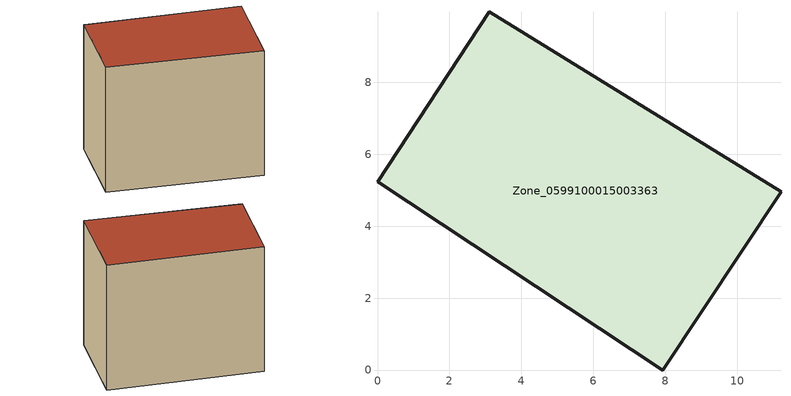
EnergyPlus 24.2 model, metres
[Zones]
Zone_0599100015003363
 floor ground (C_G): 11.22,4.96 7.94,0 0,5.24 3.1,9.96 z0.84
 wall outside (C_F): 7.94,0 11.22,4.96 3.1,9.96 0,5.24 7.94,0 z0.84:9.03
 roof outside (C_R): 3.1,9.96 0,5.24 7.94,0 11.22,4.96 z9.03
[BUILDING]
Pand.0599100015003363: North Axis=0; Terrain=City; Loads Convergence Tolerance Value=0.04; Temperature Convergence Tolerance Value=0.4; Solar Distribution=FullExterior; Maximum Number of Warmup Days=25; Minimum Number of Warmup Days=1
[Site:Location]
Rotterdam.The.Hague.AP_ZH_NLD Design_Conditions: Latitude=51.96; Longitude=4.45; Time Zone=1; Elevation=-4.5
[SITE:GROUNDTEMPERATURE:BUILDINGSURFACE]
18, 18, 18, 18, 18, 18, 18, 18, 18, 18, 18, 18
[MATERIAL] Thermal Absorptance=0.9; Solar Absorptance=0.7; Visible Absorptance=0.7
Name | Roughness | Thickness | Conductivity | Density | Specific Heat
G.TC.1975-1991 | MediumSmooth | 0.15 | 0.288461 | 540 | 1210
F.TC.1975-1991 | Rough | 0.3 | 0.230769 | 1920 | 840
R.TC.1975-1991 | MediumRough | 0.2 | 0.153846 | 1500 | 1000
[CONSTRUCTION]
C_G: G.TC.1975-1991
C_F: F.TC.1975-1991
C_R: R.TC.1975-1991
[ZONE]
Zone_0599100015003363: Type=1; Multiplier=1; Ceiling Height=Autocalculate; Volume=Autocalculate; Floor Area=autocalculate; Part of Total Floor Area=Yes
[ZONEINFILTRATION:DESIGNFLOWRATE]
Infil_Zone_0599100015003363: Zone or ZoneList or Space or SpaceList=Zone_0599100015003363; Schedule=AlwaysOn; Design Flow Rate Calculation Method=Flow/Area; Flow Rate per Floor Area=0.003; Constant Term Coefficient=1; Temperature Term Coefficient=0; Velocity Term Coefficient=0; Velocity Squared Term Coefficient=0
[HVACTEMPLATE:ZONE:IDEALLOADSAIRSYSTEM]
Zone_0599100015003363: Maximum Heating Supply Air Temperature=50; Minimum Cooling Supply Air Temperature=13; Maximum Heating Supply Air Humidity Ratio=0.0156; Minimum Cooling Supply Air Humidity Ratio=0.0077; Heating Limit=NoLimit; Cooling Limit=NoLimit; Dehumidification Control Type=ConstantSensibleHeatRatio; Cooling Sensible Heat Ratio=0.7; Dehumidification Setpoint=60; Humidification Control Type=None; Humidification Setpoint=30; Outdoor Air Method=None; Outdoor Air Flow Rate per Person=0.00944; Outdoor Air Flow Rate per Zone Floor Area=0; Outdoor Air Flow Rate per Zone=0; Demand Controlled Ventilation Type=None; Outdoor Air Economizer Type=NoEconomizer; Heat Recovery Type=None; Sensible Heat Recovery Effectiveness=0.7; Latent Heat Recovery Effectiveness=0.65
[ZONECONTROL:THERMOSTAT]
ThermostatControl_Zone_0599100015003363: Zone or ZoneList=Zone_0599100015003363; Control Type Schedule=DualSetpointControlType; Control 1=Thermostat_Zone_0599100015003363; Temperature Difference Between Cutout And Setpoint=0
[THERMOSTATSETPOINT:DUALSETPOINT]
Thermostat_Zone_0599100015003363: Heating Setpoint Temperature Schedule=HeatingSetpoint_Zone_0599100015003363; Cooling Setpoint Temperature Schedule=CoolingSetpoint_Zone_0599100015003363
[SCHEDULE:COMPACT]
HeatingSetpoint_Zone_0599100015003363: Through: 12/31, For: AllDays, Until: 24:00, 21
CoolingSetpoint_Zone_0599100015003363: Through: 12/31, For: AllDays, Until: 24:00, 24
DualSetpointControlType: Through: 12/31, For: AllDays, Until: 24:00, 4
AlwaysOn: Through: 12/31, For: AllDays, Until: 24:00, 1
